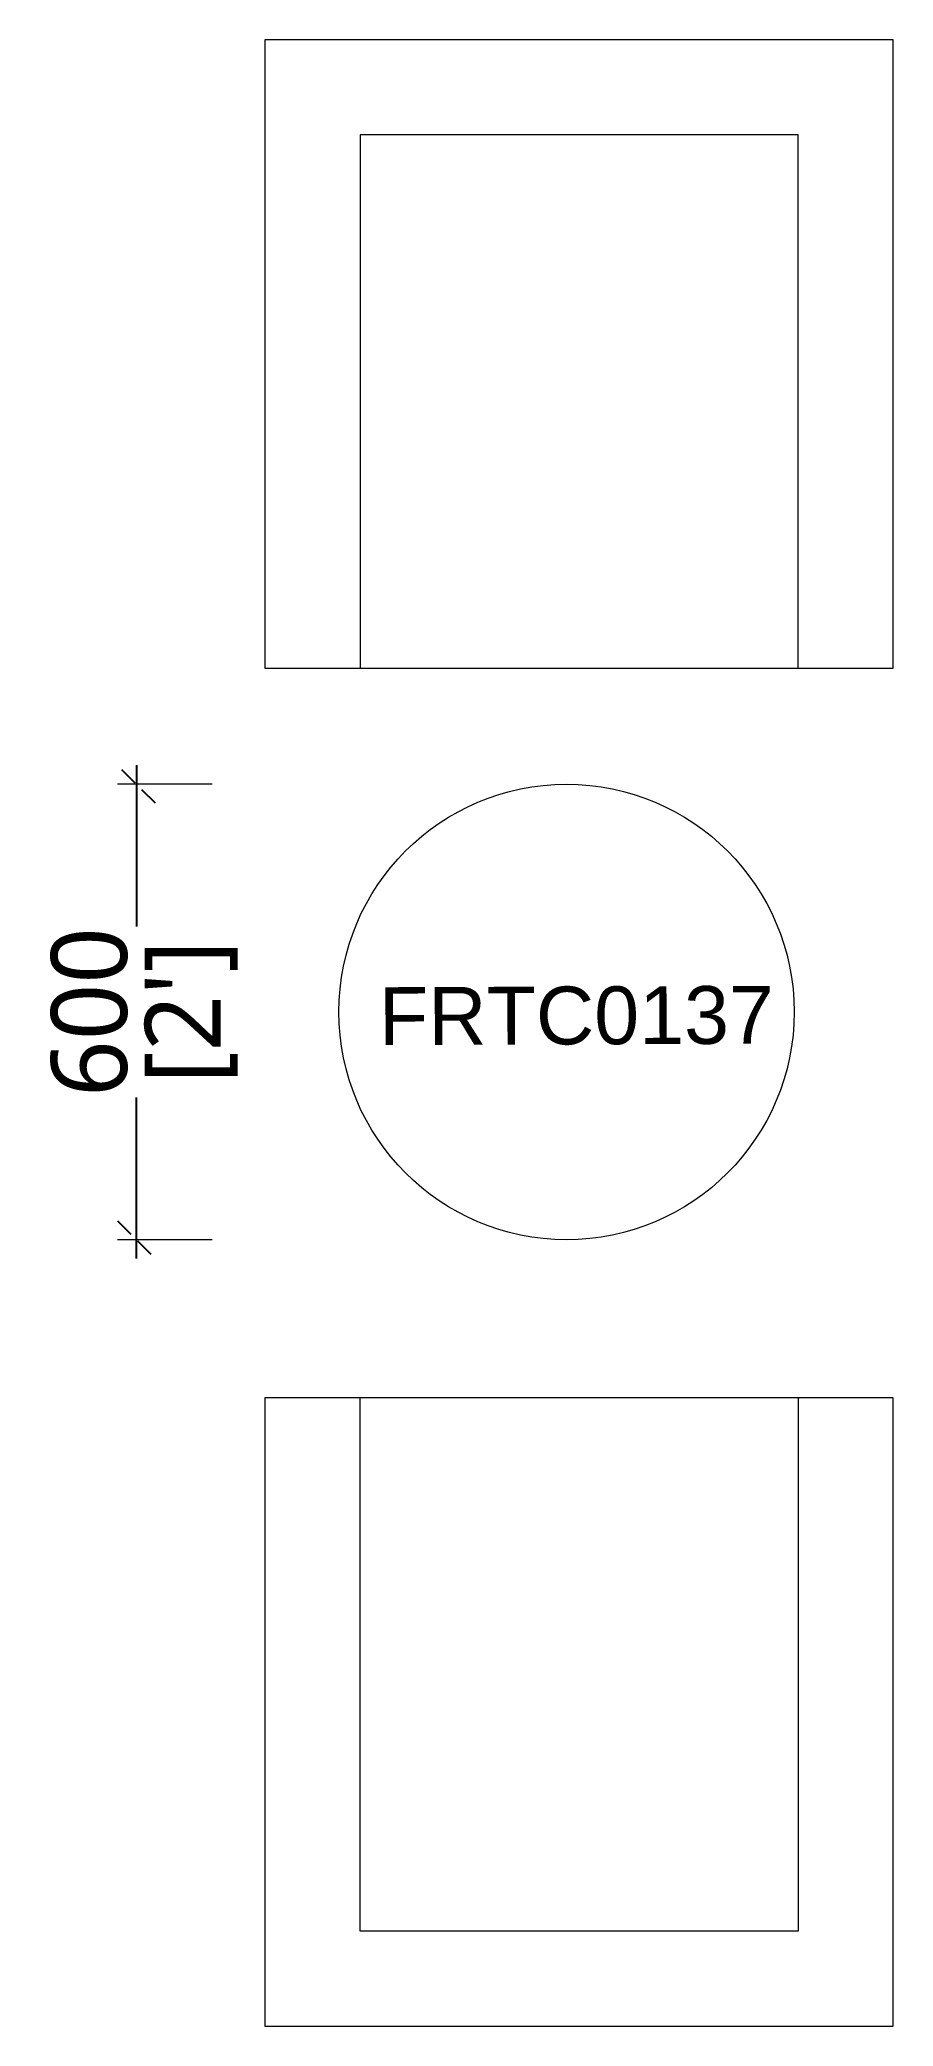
# Model space of a CAD drawing. Header units: millimetres. Extents: x 826 to 1951, y 368 to 2986.
import ezdxf

# ---------------------------------------------------------------- set-up
doc = ezdxf.new("R2010")
doc.units = ezdxf.units.MM
doc.linetypes.add('DASHED', pattern=[0.75, 0.5, -0.25])
doc.layers.add('Furn', color=32, linetype='Continuous', lineweight=18)
doc.layers.add('Text code', color=23, linetype='Continuous')
doc.styles.get("Standard").update_dxf_attribs({"font": 'arial.ttf'})
doc.styles.add('WOT-PLAN', font='segoeuil.ttf', dxfattribs={"height": 100})
doc.dimstyles.new('WOT - 100', dxfattribs={"dimtxt": 100, "dimasz": 50, "dimexe": 25, "dimexo": 25, "dimgap": 10, "dimtad": 0, "dimdec": 0, "dimzin": 0, "dimdsep": 46, "dimtxsty": 'WOT-PLAN', "dimblk": 'OBLIQUE', "dimcen": 0.09, "dimdle": 25, "dimclrd": 151, "dimclre": 151, "dimclrt": 7, "dimadec": 0, "dimazin": 0, "dimtfac": 1, "dimtdec": 0, "dimtofl": 0, "dimtmove": 0, "dimatfit": 3, "dimldrblk": 'OPEN30', "dimfxl": 100, "dimfxlon": 1, "dimtolj": 1, "dimtzin": 0, "dimlwd": -1, "dimlwe": 5, "dimarcsym": 0})

# ---------------------------------------------------------------- blocks, each defined once
blk = doc.blocks.new('_Oblique')
at = {"color": 0, "linetype": 'ByBlock', "lineweight": -2}
blk.add_line((-0.5, -0.5), (0.5, 0.5), dxfattribs=at)
blk = doc.blocks.new('*D6')
at = {"color": 151, "ltscale": 30, "transparency": 16777216}
for p, q in [((953.8, 2029.7), (953.8, 1817.4)), ((953.8, 1379.7), (953.8, 1591.9))]:
    blk.add_line(p, q, dxfattribs=at)
at = {"color": 151, "lineweight": 5, "ltscale": 30, "transparency": 16777216}
for p, q in [((1053.8, 2004.7), (928.8, 2004.7)), ((1053.8, 1404.7), (928.8, 1404.7))]:
    blk.add_line(p, q, dxfattribs=at)
at = {"layer": 'Defpoints', "color": 0, "linetype": 'DASHED', "ltscale": 30, "transparency": 16777216}
for p in [(1520.6, 2004.7), (953.8, 1404.7), (1520.6, 1404.7)]:
    blk.add_point(p, dxfattribs=at)
at = {"color": 151, "linetype": 'DASHED', "ltscale": 30, "transparency": 16777216, "xscale": 50, "yscale": 50, "zscale": 50}
for p, rotation in [((953.8, 2004.7), 90), ((953.8, 1404.7), 270)]:
    blk.add_blockref('_Oblique', p, dxfattribs=dict(at, rotation=rotation))
at = {"color": 7, "linetype": 'DASHED', "lineweight": -2, "ltscale": 30, "transparency": 16777216, "char_height": 100, "attachment_point": 5, "rotation": 90, "style": 'WOT-PLAN'}
for s, insert in [('\\A1;600', (892.1, 1704.7)), ("\\A1;[2']", (1026, 1704.7))]:
    blk.add_mtext(s, dxfattribs=dict(at, insert=insert))
blk = doc.blocks.new('_Open30')
at = {"color": 0, "linetype": 'ByBlock', "lineweight": -2}
for p, q in [((-1, 0.268), (0, 0)), ((0, 0), (-1, -0.268)), ((0, 0), (-1, 0))]:
    blk.add_line(p, q, dxfattribs=at)

msp = doc.modelspace()

# ---------------------------------------------------------------- linework, layer by layer
at = {"layer": 'Furn', "color": 22, "ltscale": 13}
for points in [[(1123.1, 2157.6), (1951.1, 2157.6), (1951.1, 2985.6), (1123.1, 2985.6)], [(1123.1, 368.4), (1951.1, 368.4), (1951.1, 1196.4), (1123.1, 1196.4)]]:
    msp.add_lwpolyline(points, close=True, dxfattribs=at)
for points in [[(1951.1, 2157.6), (1951.1, 2985.6), (1123.1, 2985.6), (1123.1, 2157.6)], [(1825.7, 2157.6), (1825.7, 2860.2), (1248.6, 2860.2), (1248.6, 2157.6)], [(1825.7, 1196.4), (1825.7, 493.8), (1248.6, 493.8), (1248.6, 1196.4)]]:
    msp.add_lwpolyline(points, dxfattribs=at)
msp.add_circle((1520.6, 1704.7), 300, dxfattribs=at)

# ---------------------------------------------------------------- texts
at = {"layer": 'Text code', "color": 8, "insert": (1273.2, 1737.3), "char_height": 76.19, "attachment_point": 1, "rotation": 0.1984}
msp.add_mtext_dynamic_manual_height_columns('FRTC0137', width=335.514, gutter_width=25.4, heights=[0], dxfattribs=at)

# ---------------------------------------------------------------- dimensions: what is measured, and where the dimension line sits
at = {"linetype": 'DASHED', "lineweight": -2, "ltscale": 30}
dim = msp.add_linear_dim(base=(953.8, 1404.7), p1=(1520.6, 2004.7), p2=(1520.6, 1404.7), angle=90, dimstyle='WOT - 100', override={"dimpost": '\\X', "dimblk1": 'Oblique', "dimblk2": 'Oblique', "dimtmove": 1, "dimatfit": 2}, dxfattribs=at)
dim.commit()
dim.dimension.update_dxf_attribs({"geometry": '*D6', "text_midpoint": (953.8, 1704.7)})

doc.saveas('drawing.dxf')
